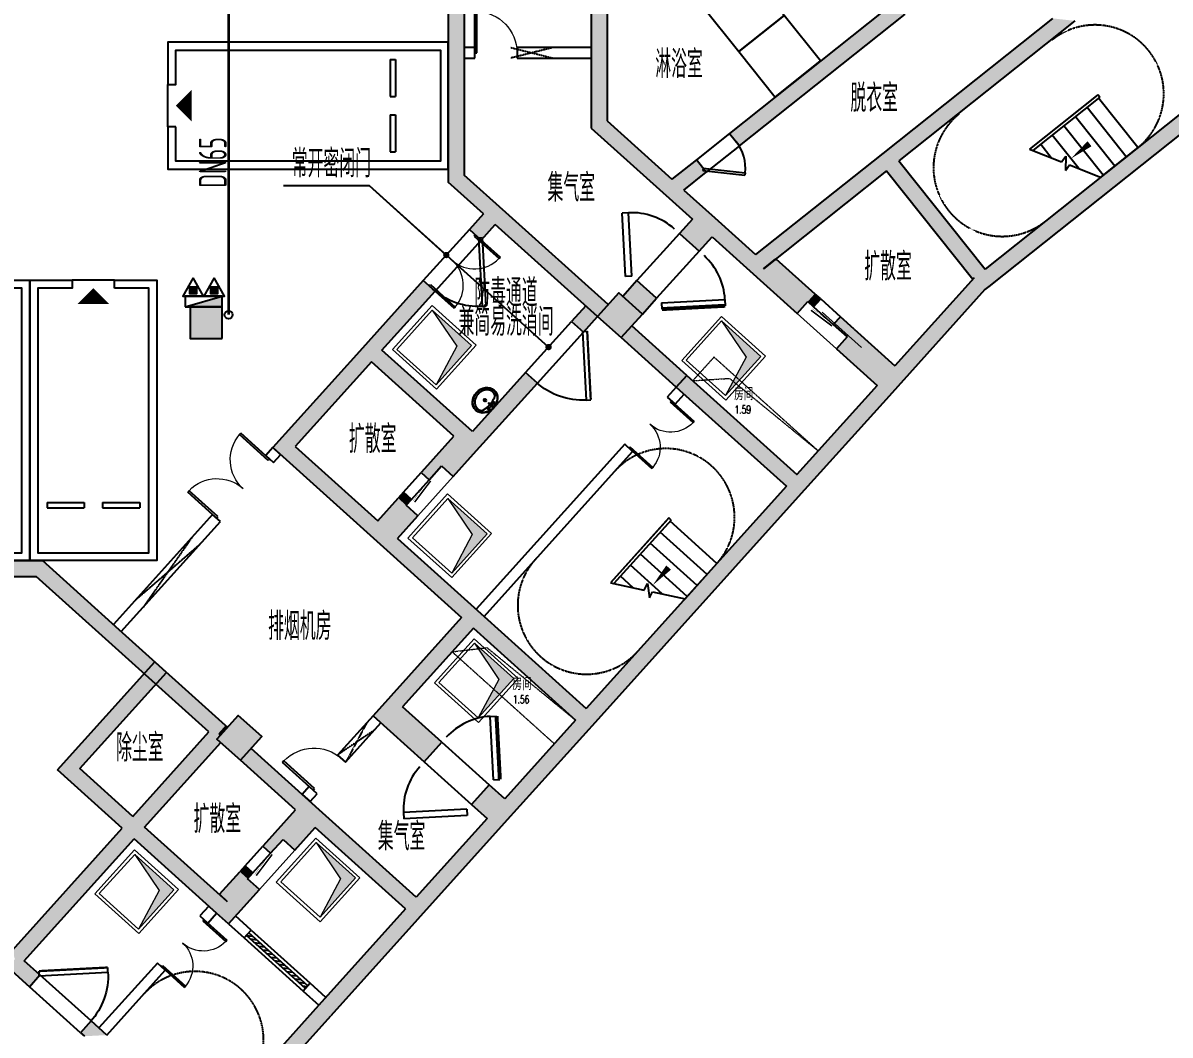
# Model space of a CAD drawing. Extents: x -2120532 to 1934524, y -1331911 to 424203.
# Drawn here: x 65279 to 86954, y -277979 to -258846 of the extents above; entities that cross this region are included whole.
import ezdxf

# ---------------------------------------------------------------- set-up
doc = ezdxf.new("R2010")
doc.units = 0
doc.header["$LTSCALE"] = 10
doc.linetypes.add('DASH', pattern=[0.35, 0.25, -0.1])
for name, color, linetype in [('00-停车位', 67, 'Continuous'), ('A-COLUMN', 8, 'Continuous'), ('A-DIM_SYMB', 3, 'Continuous'), ('A-PUB_HATCH', 8, 'Continuous'), ('A-ROOM_NAME', 23, 'Continuous'), ('A-STAIR', 3, 'Continuous'), ('A-WALL', 2, 'Continuous'), ('AXIS', 3, 'Continuous'), ('DIM_LEAD', 3, 'Continuous'), ('DOOR_FIRE', 8, 'Continuous'), ('LVTRY', 6, 'Continuous'), ('PUB_HATCH', 8, 'Continuous'), ('R_人防洗消集水坑', 32, 'Continuous'), ('SPACE', 7, 'Continuous'), ('STAIR', 2, 'Continuous'), ('W-EQUIP_消火栓', 7, 'Continuous'), ('W-EQUIP_灭火器', 7, 'Continuous'), ('W-PIPE-消防', 1, 'Continuous'), ('W-TEXT_消防', 7, 'Continuous'), ('W-VPIPE-消防', 1, 'Continuous'), ('WINDOW', 8, 'Continuous'), ('WINDOW_RF', 8, 'Continuous')]:
    doc.layers.add(name, color=color, linetype=linetype)
doc.layers.add('HOLE', color=52, linetype='Continuous', lineweight=15)
doc.styles.add('8B2_02', font='tssdeng.shx', dxfattribs={"width": 0.6, "bigfont": 'TSSDCHN.shx'})
doc.styles.add('_TCH_SPACE', font='SIMPLEX', dxfattribs={"height": 5, "bigfont": 'GBCBIG'})
doc.styles.add('STANDARD_T3', font='TSSDENG.shx', dxfattribs={"width": 0.56, "bigfont": 'TSSDCHN.shx'})
doc.dimstyles.new('_TCH_ARCH&&150', dxfattribs={"dimtxt": 525, "dimasz": 150, "dimexe": 375, "dimexo": 450, "dimgap": 150, "dimtad": 1, "dimdec": 0, "dimzin": 0, "dimdsep": 46, "dimtxsty": 'STANDARD_T3', "dimblk": 'ARCHTICK', "dimcen": 0.09, "dimclrt": 7, "dimazin": 2, "dimtfac": 1, "dimtdec": 0, "dimtix": 1, "dimtmove": 2, "dimatfit": 3, "dimfxl": 0, "dimtolj": 1, "dimtzin": 0, "dimarcsym": 0})

# ---------------------------------------------------------------- blocks, each defined once
blk = doc.blocks.new('车位2400x5300')
at = {"layer": '00-停车位', "color": 251}
for p, q in [((-875, -1000), (-175, -1000)), ((-875, -1100), (-875, -1000)), ((-175, -1100), (-175, -1000)), ((175, -1000), (875, -1000)), ((175, -1100), (175, -1000)), ((875, -1100), (875, -1000)), ((-875, -1100), (-175, -1100)), ((175, -1100), (875, -1100)), ((400, -5300), (-400, -5300))]:
    blk.add_line(p, q, dxfattribs=at)
blk.add_lwpolyline([(400, -5150), (400, -5300), (1200, -5300), (1200, 0), (-1200, 0), (-1200, -5300), (-400, -5300), (-400, -5150), (-1050, -5150), (-1050, -150), (1050, -150), (1050, -5150), (400, -5150)], dxfattribs=at)
blk.add_lwpolyline([(0, -5150, 0, 600, 0), (0, -4850, 600, 600, 0)], format="xyseb", dxfattribs=at)
blk = doc.blocks.new('洗消坑')
at = {"layer": 'R_人防洗消集水坑', "lineweight": 15}
h = blk.add_hatch(color=8, dxfattribs=at)
h.dxf.hatch_style = 1
h.paths.add_polyline_path([(140684, -389797), (140297, -390526), (140966, -389783), (140223, -389113)])
h = blk.add_hatch(color=8, dxfattribs=at)
h.dxf.hatch_style = 1
h.paths.add_polyline_path([(146150, -390003), (145764, -390731), (146433, -389988), (145690, -389319)])
h = blk.add_hatch(color=8, dxfattribs=at)
h.dxf.hatch_style = 1
h.paths.add_polyline_path([(140977, -393358), (140590, -394086), (141259, -393343), (140516, -392674)])
h = blk.add_hatch(color=8, dxfattribs=at)
h.dxf.hatch_style = 1
h.paths.add_polyline_path([(141477, -396096), (141091, -396824), (141760, -396081), (141017, -395412)])
h = blk.add_hatch(color=8, dxfattribs=at)
h.dxf.hatch_style = 1
h.paths.add_polyline_path([(138489, -399864), (138102, -400592), (138771, -399849), (138028, -399180)])
h = blk.add_hatch(color=8, dxfattribs=at)
h.dxf.hatch_style = 1
h.paths.add_polyline_path([(135059, -400086), (134673, -400814), (135342, -400071), (134599, -399402)])
at = {"layer": 'R_人防洗消集水坑', "color": 8, "lineweight": 15}
for points in [[(140302, -390610), (141051, -389778), (140219, -389029), (139469, -389861)], [(140297, -390526), (140966, -389783), (140223, -389113), (139554, -389857)], [(145768, -390816), (146518, -389984), (145685, -389234), (144936, -390067)], [(145764, -390731), (146433, -389988), (145690, -389319), (145021, -390062)], [(140594, -394171), (141344, -393339), (140511, -392589), (139762, -393422)], [(140590, -394086), (141259, -393343), (140516, -392674), (139847, -393417)], [(141095, -396909), (141845, -396077), (141012, -395327), (140263, -396160)], [(141091, -396824), (141760, -396081), (141017, -395412), (140348, -396155)], [(134677, -400899), (135427, -400067), (134594, -399317), (133845, -400149)], [(134673, -400814), (135342, -400071), (134599, -399402), (133930, -400145)]]:
    blk.add_lwpolyline(points, close=True, dxfattribs=at)
for points in [[(140223, -389113), (140684, -389797), (140297, -390526)], [(145690, -389319), (146150, -390003), (145764, -390731)], [(140516, -392674), (140977, -393358), (140590, -394086)], [(141017, -395412), (141477, -396096), (141091, -396824)], [(134599, -399402), (135059, -400086), (134673, -400814)]]:
    blk.add_lwpolyline(points, dxfattribs=at)
at = {"layer": 'R_人防洗消集水坑', "color": 8, "lineweight": 15, "elevation": -650}
for points in [[(138106, -400677), (138856, -399845), (138023, -399095), (137274, -399928)], [(138102, -400592), (138771, -399849), (138028, -399180), (137359, -399923)]]:
    blk.add_lwpolyline(points, close=True, dxfattribs=at)
blk.add_lwpolyline([(138028, -399180), (138489, -399864), (138102, -400592)], dxfattribs=at)
blk = doc.blocks.new('$DorLib2D$00000002')
for p, q in [((-0.5, 0), (-0.5, 0.4875)), ((-0.475, 0.4875), (-0.5, 0.4875)), ((-0.475, 0), (-0.475, 0.4875)), ((0.475, 0), (0.475, 0.4875)), ((0.475, 0.4875), (0.5, 0.4875)), ((0.5, 0), (0.5, 0.4875)), ((-0.5, 0), (-0.475, 0)), ((0.5, 0), (0.475, 0))]:
    blk.add_line(p, q)
at = {"lineweight": 13}
for centre, start, end in [((-0.4875, 0), 0, 88.53072), ((0.4875, 0), 91.46928, 180)]:
    blk.add_arc(centre, 0.4875, start, end, dxfattribs=at)
blk = doc.blocks.new('A$C31617C59')
at = {"layer": 'DOOR_FIRE', "xscale": -1300, "yscale": -1300, "zscale": 100, "rotation": 47.99999999999827}
blk.add_blockref('$DorLib2D$00000002', (-435, -483), dxfattribs=at)
blk = doc.blocks.new('_ArchTick')
at = {"color": 0, "linetype": 'ByBlock', "const_width": 0.4}
blk.add_lwpolyline([(-0.5, -0.5), (0.5, 0.5)], dxfattribs=at)
blk = doc.blocks.new('*D125')
at = {"layer": 'AXIS', "color": 0, "lineweight": -2, "transparency": 16777216}
for p, q in [((91809, -278102), (94541, -280561)), ((87069, -288299), (94262, -280310)), ((84616, -286091), (87347, -288550))]:
    blk.add_line(p, q, dxfattribs=at)
at = {"layer": 'Defpoints', "color": 0, "transparency": 16777216}
for p in [(91475, -277801), (94262, -280310), (84282, -285789)]:
    blk.add_point(p, dxfattribs=at)
at = {"layer": 'AXIS', "color": 0, "lineweight": -2, "transparency": 16777216, "xscale": 150, "yscale": 150, "zscale": 150}
for p, rotation in [((94262, -280310), 47.99999999999567), ((87069, -288299), 227.9999999999957)]:
    blk.add_blockref('_ArchTick', p, dxfattribs=dict(at, rotation=rotation))
at = {"layer": 'AXIS', "color": 7, "transparency": 16777216, "insert": (90359, -284028), "char_height": 525, "attachment_point": 5, "rotation": 48, "style": 'STANDARD_T3'}
blk.add_mtext('\\A1;10750', dxfattribs=at)
blk = doc.blocks.new('*D126')
at = {"layer": 'AXIS', "color": 0, "lineweight": -2, "transparency": 16777216}
for p, q in [((91809, -278102), (95432, -281364)), ((5657, -380508), (95154, -281113)), ((2313, -377497), (5936, -380759))]:
    blk.add_line(p, q, dxfattribs=at)
at = {"layer": 'Defpoints', "color": 0, "transparency": 16777216}
for p in [(91475, -277801), (95154, -281113), (1979, -377196)]:
    blk.add_point(p, dxfattribs=at)
at = {"layer": 'AXIS', "color": 0, "lineweight": -2, "transparency": 16777216, "xscale": 150, "yscale": 150, "zscale": 150}
for p, rotation in [((95154, -281113), 47.99999999999579), ((5657, -380508), 227.9999999999958)]:
    blk.add_blockref('_ArchTick', p, dxfattribs=dict(at, rotation=rotation))
at = {"layer": 'AXIS', "color": 7, "transparency": 16777216, "insert": (50099, -330535), "char_height": 525, "attachment_point": 5, "rotation": 48, "style": 'STANDARD_T3'}
blk.add_mtext('\\A1;133750', dxfattribs=at)
blk = doc.blocks.new('_FZH')
blk.add_lwpolyline([(-0.5, -0.5), (0.5, -0.5), (0.5, 0.5), (-0.5, 0.5)], close=True)
at = {"layer": 'PUB_HATCH'}
blk.add_solid([(-0.5, -0.5), (0.5, -0.5), (-0.5, 0.5), (0.5, 0.5)], dxfattribs=at)
blk = doc.blocks.new('$DorLib2D$00000081')
for p, q in [((-0.207, 0.774), (-0.169, 0.811)), ((0.5, 0.067), (-0.207, 0.774)), ((0.538, 0.104), (-0.169, 0.811)), ((0.5, 0.067), (0.538, 0.104))]:
    blk.add_line(p, q)
blk.add_arc((0.5, 0.067), 1, 135, 180)
blk = doc.blocks.new('$DorLib2D$00000075')
for p, q in [((-0.207, 1.02), (-0.136, 1.09)), ((0.5, 0.313), (-0.207, 1.02)), ((0.5, 0.313), (0.571, 0.383)), ((0.5, -0.313), (-0.207, -1.02)), ((0.5, -0.313), (0.571, -0.383)), ((0.571, -0.383), (-0.136, -1.09)), ((-0.207, -1.02), (-0.136, -1.09))]:
    blk.add_line(p, q)
at = {"const_width": 0.0625}
blk.add_lwpolyline([(0.571, 0.383), (-0.136, 1.09)], dxfattribs=at)
for centre, start, end in [((0.5, 0.313), 135, 180), ((0.5, -0.313), 180, 225)]:
    blk.add_arc(centre, 1, start, end)
blk = doc.blocks.new('$DorLib2D$00000249')
at = {"color": 0}
for points, const_width in [([(-0.504, 0.274), (0.492, 0.361)], 0.06), ([(-0.5, 0.2), (-0.254, 0.221)], 0.01), ([(-0.156, 0.23), (0.13, 0.255)], 0.01), ([(0.207, 0.262), (0.496, 0.287)], 0.01)]:
    blk.add_lwpolyline(points, dxfattribs=dict(at, const_width=const_width))
blk = doc.blocks.new('$WINLIB2D$00000039')
at = {"color": 0}
for points in [[(-0.5, 0.5), (-0.5, -0.5)], [(0.5, 0.5), (-0.5, 0.5)], [(0.5, -0.5), (0.5, 0.5)], [(-0.5, 0.167), (0.5, 0.167)], [(-0.384, -0.167), (-0.448, 0.167)], [(-0.316, -0.167), (-0.38, 0.167)], [(-0.248, -0.167), (-0.312, 0.167)], [(-0.18, -0.167), (-0.244, 0.167)], [(-0.112, -0.167), (-0.176, 0.167)], [(-0.044, -0.167), (-0.108, 0.167)], [(0.024, -0.167), (-0.04, 0.167)], [(0.092, -0.167), (0.028, 0.167)], [(0.16, -0.167), (0.096, 0.167)], [(0.228, -0.167), (0.164, 0.167)], [(0.296, -0.167), (0.232, 0.167)], [(0.364, -0.167), (0.3, 0.167)], [(0.432, -0.167), (0.368, 0.167)], [(0.5, -0.167), (0.436, 0.167)], [(-0.452, -0.167), (-0.5, 0.084)], [(-0.5, -0.167), (0.5, -0.167)], [(0.5, -0.5), (-0.5, -0.5)]]:
    blk.add_lwpolyline(points, dxfattribs=at)
blk = doc.blocks.new('$DorLib2D$00000001')
for p, q in [((0.45, 0.975), (0.5, 0.975)), ((0.45, 0), (0.45, 0.975)), ((0.5, 0), (0.5, 0.975)), ((0.5, 0), (0.45, 0))]:
    blk.add_line(p, q)
at = {"lineweight": 13}
blk.add_arc((0.475, 0), 0.975, 91.4693, 180, dxfattribs=at)
blk = doc.blocks.new('$DorLib2D$00000084')
for p, q in [((-0.207, 0.807), (-0.16, 0.854)), ((0.5, 0.1), (-0.207, 0.807)), ((0.5, 0.1), (0.547, 0.147))]:
    blk.add_line(p, q)
at = {"const_width": 0.0333}
blk.add_lwpolyline([(0.547, 0.147), (-0.16, 0.854)], dxfattribs=at)
blk.add_arc((0.5, 0.1), 1, 135, 180)
blk = doc.blocks.new('$lvtry$00000173')
at = {"color": 0}
for p, q in [((-11, -125, 0), (-16, -50, 0)), ((2, -177, 0), (2, -260, 0)), ((12, -125, 0), (16, -50, 0)), ((-35, -219, 0), (40, -219, 0))]:
    blk.add_line(p, q, dxfattribs=at)
for centre, radius in [((-69, -62, 0), 20.6), ((-69, -62, 0), 15.6), ((2, -219, 0), 23.4), ((0, -50, 0), 15.8), ((72, -62, 0), 20.6), ((72, -62, 0), 15.6)]:
    blk.add_circle(centre, radius, dxfattribs=at)
blk.add_arc((1, -117, 0), 13.9, 215.486, 324.514, dxfattribs=at)
blk.add_ellipse((2, -219, 0), major_axis=(-259, 0), ratio=0.848663, dxfattribs=at)
for start_param, end_param in [(4.764585, 5.931457), (3.493317, 4.671733)]:
    blk.add_ellipse((2, -215, 0), major_axis=(-259, 0), ratio=0.459125, start_param=start_param, end_param=end_param, dxfattribs=at)
for points, knots in [([(-247, -219, 0), (-247, -226, 0), (-247, -233, 0), (-245, -253, 0), (-242, -264, 0), (-234, -288, 0), (-229, -299, 0), (-216, -321, 0), (-209, -331, 0), (-192, -351, 0), (-183, -360, 0), (-162, -377, 0), (-151, -385, 0), (-127, -399, 0), (-115, -405, 0), (-88, -415, 0), (-75, -419, 0), (-47, -425, 0), (-32, -427, 0), (-4, -429, 0), (11, -429, 0), (40, -426, 0), (54, -424, 0), (82, -418, 0), (96, -413, 0), (122, -403, 0), (134, -397, 0), (158, -383, 0), (169, -375, 0), (189, -357, 0), (198, -348, 0), (215, -328, 0), (222, -318, 0), (234, -296, 0), (239, -284, 0), (246, -261, 0), (248, -249, 0), (251, -225, 0), (251, -213, 0), (249, -189, 0), (246, -177, 0), (239, -154, 0), (234, -143, 0), (222, -121, 0), (215, -110, 0), (199, -90, 0), (190, -81, 0), (170, -63, 0), (159, -55, 0), (135, -41, 0), (123, -35, 0), (97, -24, 0), (83, -20, 0), (55, -13, 0), (41, -11, 0), (12, -9, 0), (-3, -9, 0), (-31, -10, 0), (-46, -12, 0), (-74, -18, 0), (-87, -22, 0), (-114, -32, 0), (-126, -38, 0), (-150, -52, 0), (-162, -60, 0), (-182, -77, 0), (-192, -86, 0), (-209, -106, 0), (-216, -116, 0), (-228, -138, 0), (-234, -149, 0), (-242, -172, 0), (-244, -184, 0), (-247, -204, 0), (-247, -211, 0), (-247, -219, 0)], [0, 0, 0, 0, 0.105369, 0.105369, 0.278747, 0.278747, 0.452125, 0.452125, 0.625504, 0.625504, 0.798882, 0.798882, 0.97226, 0.97226, 1.145639, 1.145639, 1.319017, 1.319017, 1.492395, 1.492395, 1.665774, 1.665774, 1.839152, 1.839152, 2.01253, 2.01253, 2.185909, 2.185909, 2.359287, 2.359287, 2.532665, 2.532665, 2.706044, 2.706044, 2.879422, 2.879422, 3.0528, 3.0528, 3.226179, 3.226179, 3.399557, 3.399557, 3.572935, 3.572935, 3.746313, 3.746313, 3.919692, 3.919692, 4.09307, 4.09307, 4.266448, 4.266448, 4.439827, 4.439827, 4.613205, 4.613205, 4.786583, 4.786583, 4.959962, 4.959962, 5.13334, 5.13334, 5.306718, 5.306718, 5.480097, 5.480097, 5.653475, 5.653475, 5.826853, 5.826853, 6.000232, 6.000232, 6.17361, 6.17361, 6.283185, 6.283185, 6.283185, 6.283185]), ([(-184, -131, 0), (-185, -133, 0), (-186, -135, 0), (-191, -143, 0), (-195, -149, 0), (-201, -161, 0), (-203, -168, 0), (-207, -180, 0), (-209, -187, 0), (-211, -199, 0), (-212, -205, 0), (-212, -214, 0), (-212, -216, 0), (-212, -219, 0), (-212, -225, 0), (-212, -232, 0), (-210, -246, 0), (-208, -254, 0), (-204, -266, 0), (-202, -272, 0), (-198, -281, 0), (-196, -286, 0), (-189, -298, 0), (-185, -304, 0), (-176, -316, 0), (-171, -322, 0), (-161, -332, 0), (-156, -337, 0), (-143, -347, 0), (-135, -353, 0), (-121, -362, 0), (-116, -365, 0), (-105, -370, 0), (-100, -373, 0), (-88, -378, 0), (-82, -380, 0), (-69, -384, 0), (-63, -386, 0), (-47, -389, 0), (-38, -391, 0), (-21, -393, 0), (-12, -393, 0), (7, -394, 0), (16, -393, 0), (34, -392, 0), (43, -390, 0), (59, -387, 0), (67, -385, 0), (83, -380, 0), (91, -378, 0), (106, -372, 0), (113, -368, 0), (127, -361, 0), (133, -357, 0), (146, -348, 0), (152, -343, 0), (163, -333, 0), (169, -328, 0), (178, -317, 0), (183, -312, 0), (190, -301, 0), (194, -296, 0), (200, -284, 0), (204, -277, 0), (209, -264, 0), (210, -258, 0), (213, -246, 0), (214, -241, 0), (216, -227, 0), (216, -219, 0), (215, -206, 0), (214, -200, 0), (213, -189, 0), (211, -183, 0), (206, -167, 0), (202, -156, 0), (193, -141, 0), (190, -136, 0), (187, -131, 0)], [5.740897, 5.740897, 5.740897, 5.740897, 5.780874, 5.780874, 5.896829, 5.896829, 6.012784, 6.012784, 6.128739, 6.128739, 6.240697, 6.240697, 6.283185, 6.283185, 6.283185, 6.399826, 6.399826, 6.5409, 6.5409, 6.634, 6.634, 6.7271, 6.7271, 6.852188, 6.852188, 6.977276, 6.977276, 7.077377, 7.077377, 7.229977, 7.229977, 7.317389, 7.317389, 7.404801, 7.404801, 7.497094, 7.497094, 7.589386, 7.589386, 7.712334, 7.712334, 7.835281, 7.835281, 7.958228, 7.958228, 8.081175, 8.081175, 8.194983, 8.194983, 8.30879, 8.30879, 8.422598, 8.422598, 8.537599, 8.537599, 8.6526, 8.6526, 8.767602, 8.767602, 8.884432, 8.884432, 8.982435, 8.982435, 9.119467, 9.119467, 9.224191, 9.224191, 9.328914, 9.328914, 9.470087, 9.470087, 9.571187, 9.571187, 9.672288, 9.672288, 9.874489, 9.874489, 9.967059, 9.967059, 9.967059, 9.967059])]:
    blk.add_open_spline(points, degree=3, knots=knots, dxfattribs=at)
for p in [(1, -50), (2, -219, 0)]:
    blk.add_point(p, dxfattribs=at)
blk = doc.blocks.new('$TwtSys$00000434')
for p, q in [((-0.5, 0.5), (-0.5, -0.5)), ((-0.5, -0.5), (0.5, 0.5)), ((0.5, 0.5), (-0.5, 0.5)), ((0.5, -0.5), (0.5, 0.5)), ((-0.5, -0.5), (0.5, -0.5))]:
    blk.add_line(p, q)
blk.add_solid([(0.5, -0.5), (0.5, 0.5), (-0.5, -0.5)])
blk = doc.blocks.new('$TwtSys$00000546')
h = blk.add_hatch()
h.set_pattern_fill('ANSI31', color=256, scale=200, style=0)
h.set_pattern_definition([(45, (-38543.802, -6670.83), (-17.67767, 17.67767), [])])
h.paths.add_polyline_path([(-65, 174), (65, 174), (65, 44), (-65, 44)])
for points in [[(0, 344), (-198, 0), (198, 0)], [(-65, 174), (65, 174), (65, 44), (-65, 44)]]:
    blk.add_lwpolyline(points, close=True)

msp = doc.modelspace()

# ---------------------------------------------------------------- hatches: boundary and pattern name
at = {"layer": 'A-PUB_HATCH'}
msp.add_hatch(color=8, dxfattribs=at).paths.add_polyline_path([(64084.2, -269210.4), (64241, -269310.4), (65531.8, -269310.4), (65646.9, -269010.4), (64174.2, -269010.4)])
at = {"layer": 'PUB_HATCH'}
for points in [[(73616.4, -257760.4), (73316.4, -257760.4), (73316.4, -259410.4), (73616.4, -259410.4)], [(76316.4, -258558.2), (76016.4, -258413.6), (76016.4, -259410.4), (76316.4, -259410.4)], [(81524.1, -258629.6), (78629.8, -260934.5), (78816.7, -261169.2), (81945.7, -258677.3), (81742.8, -258583.2)], [(85154.1, -258806.8), (84732.5, -258759), (81525.3, -261313.1), (81649.9, -261469.6), (81829.5, -261454.4)], [(73616.4, -259410.4), (73316.4, -259410.4), (73316.4, -261854.2), (73616.4, -261720.6)], [(76316.4, -259410.4), (76016.4, -259410.4), (76016.4, -260832.7), (76316.4, -260699.1)], [(88644.9, -259498.1), (88426.1, -259544.5), (83458.8, -263500.3), (83403.8, -263672), (83528.4, -263828.4), (88847.7, -259592.3)], [(76316.4, -260699.1), (76016.4, -260832.7), (77553.8, -262216.9), (77620.5, -262007.9), (77540.9, -261801.6)], [(81649.9, -261469.6), (81525.3, -261313.1), (79123, -263226.2), (79092.6, -263378.3), (79269.8, -263492.9), (81594.9, -261641.3)], [(77766.9, -262005.2), (78190.8, -261667.5), (78004, -261432.9), (77540.9, -261801.6), (77620.5, -262007.9)], [(81649.9, -261469.6), (81594.9, -261641.3), (83224.1, -263687.2), (83403.8, -263672), (83458.8, -263500.3), (81829.5, -261454.4)], [(74196.9, -262512.4), (74405.1, -262430.7), (73616.4, -261720.6), (73316.4, -261854.2), (73981.4, -262452.9)], [(77620.5, -262007.9), (77553.8, -262216.9), (77927.7, -262553.6), (78192.8, -262657.7), (78351.4, -262531.4), (77766.9, -262005.2)], [(73981.4, -262452.9), (73713.7, -262750.2), (73936.7, -262950.9), (74204.3, -262653.7), (74196.9, -262512.4)], [(76136.5, -264393.4), (76337.3, -264170.5), (74405.1, -262430.7), (74196.9, -262512.4), (74204.3, -262653.7)], [(77927.7, -262553.6), (77682.9, -262825.4), (78054.5, -263160), (78299.2, -262888.2), (78192.8, -262657.7)], [(78192.8, -262657.7), (78299.2, -262888.2), (78885.1, -263415.7), (79092.6, -263378.3), (79123, -263226.2), (78351.4, -262531.4)], [(79507.7, -263303.4), (78885.1, -263415.7), (79906.6, -264335.4), (80241.2, -263963.9)], [(79092.6, -263378.3), (79507.7, -263303.4), (79269.8, -263492.9)], [(72063.1, -265031.7), (73066.8, -263917), (72843.9, -263716.3), (71639.4, -265053.9), (71855, -265113.5)], [(76612.3, -264014.4), (76983.9, -264349), (77251.5, -264051.7), (76880, -263717.2)], [(83456.3, -263885.8), (83250, -263666.6), (81755, -265326.9), (81598.9, -265590), (81643.4, -265899.2)], [(83403.8, -263672), (83224.1, -263687.2), (83250, -263666.6), (83456.3, -263885.8), (83528.4, -263828.4)], [(80107.4, -264112.5), (80218.8, -264212.9), (80352.7, -264064.2), (80241.2, -263963.9)], [(75913.6, -264192.7), (75645.9, -264489.9), (75868.9, -264690.7), (76136.5, -264393.4)], [(80984.3, -264633), (80724.2, -264398.8), (80590.4, -264547.4), (80850.5, -264781.6)], [(76783.1, -264572), (76582.4, -264794.9), (77622.8, -265731.7), (77823.5, -265508.7)], [(80984.3, -264633), (80649.8, -265004.6), (81420.5, -265698.5), (81598.9, -265590), (81755, -265326.9)], [(71855, -265113.5), (71639.4, -265053.9), (70000.1, -266874.6), (70423.8, -266852.4), (71862.4, -265254.7)], [(73637.1, -266691.1), (73772.4, -266570.7), (72063.1, -265031.7), (71855, -265113.5), (71862.4, -265254.7), (73423, -266659.9)], [(73794.6, -266994.4), (74999, -265656.8), (74776.1, -265456), (73772.4, -266570.7), (73637.1, -266691.1)], [(77622.8, -265731.7), (79703.6, -267605.2), (79844.8, -267597.8), (79904.4, -267382.3), (77823.5, -265508.7)], [(81598.9, -265590), (81420.5, -265698.5), (79904.4, -267382.3), (79844.8, -267597.8), (79926.6, -267806), (81643.4, -265899.2)], [(73038.2, -267087.2), (73409.8, -267421.7), (73794.6, -266994.4), (73637.1, -266691.1), (73423, -266659.9)], [(70423.8, -266852.4), (70000.1, -266874.6), (72155.2, -268815.1), (72167.2, -268502.9), (71984.4, -268257.6)], [(73038.2, -267087.2), (72804, -267347.3), (72952.7, -267481.1), (73186.9, -267221)], [(79844.8, -267597.8), (79703.6, -267605.2), (75923, -271804), (75930.4, -271945.2), (76146, -272004.8), (79926.6, -267806)], [(72167.2, -268502.9), (72355.9, -268592.2), (72740.7, -268164.9), (72369.1, -267830.3), (71984.4, -268257.6)], [(72517.7, -267964.1), (72618.1, -267852.7), (72469.5, -267718.8), (72369.1, -267830.3)], [(72167.2, -268502.9), (72155.2, -268815.1), (73567.2, -270086.5), (73782.7, -270146), (73990.8, -270064.3), (72355.9, -268592.2)], [(66899.7, -270542.1), (67100.5, -270319.2), (65646.9, -269010.4), (65531.8, -269310.4)], [(73782.7, -270146), (73567.2, -270086.5), (71894.3, -271944.3), (72451.8, -271773.5), (73790.1, -270287.2)], [(73782.7, -270146), (73790.1, -270287.2), (75722.3, -272027), (75930.4, -271945.2), (75923, -271804), (73990.8, -270064.3)], [(68973.1, -272274.5), (69106.9, -272125.8), (67100.5, -270319.2), (66899.7, -270542.1), (68794.7, -272248.4)], [(65929.2, -272965), (66352.9, -272942.8), (67992.2, -271122.1), (67769.3, -270921.4)], [(71894.3, -271944.3), (72860.4, -272814.2), (73195, -272442.6), (72451.8, -271773.5)], [(75930.4, -271945.2), (75722.3, -272027), (74384, -273513.2), (74268.8, -273790.7), (74372.8, -273974.1), (76146, -272004.8)], [(68988, -272332.7), (69144.1, -272159.3), (69106.9, -272125.8), (68973.1, -272274.5)], [(67367.2, -274058), (67579, -274046.9), (69017.7, -272449.1), (68973.1, -272274.5), (68794.7, -272248.4), (67356.1, -273846.2)], [(69590, -272560.8), (69389.3, -272783.7), (70429.7, -273720.5), (70692.7, -273876.6), (71002, -273832.1)], [(67367.2, -274058), (67356.1, -273846.2), (66352.9, -272942.8), (65929.2, -272965), (67155.4, -274069.1)], [(74384, -273513.2), (74086.8, -273245.6), (73752.2, -273617.2), (74049.5, -273884.8), (74268.8, -273790.7)], [(70044.9, -274147.8), (70416.5, -274482.4), (70801.2, -274055), (70692.7, -273876.6), (70429.7, -273720.5)], [(72651.7, -275586.6), (72711.2, -275371.1), (71002, -273832.1), (70692.7, -273876.6), (70801.2, -274055), (72510.5, -275594)], [(74268.8, -273790.7), (74049.5, -273884.8), (72711.2, -275371.1), (72651.7, -275586.6), (72733.4, -275794.8), (74372.8, -273974.1)], [(65125.6, -276547.5), (65304, -276573.6), (67378.3, -274269.8), (67367.2, -274058), (67155.4, -274069.1), (65081.1, -276372.9)], [(68938.9, -275675), (69139.7, -275452.1), (67579, -274046.9), (67367.2, -274058), (67378.3, -274269.8)], [(70044.9, -274147.8), (69810.7, -274407.9), (69959.3, -274541.7), (70193.5, -274281.6)], [(69524.4, -275024.8), (69624.8, -274913.3), (69476.1, -274779.5), (69375.8, -274890.9)], [(68991, -275318.2), (69161.9, -275875.8), (69747.3, -275225.5), (69375.8, -274890.9)], [(69161.9, -275875.8), (68991, -275318.2), (69139.7, -275452.1), (68938.9, -275675)], [(72651.7, -275586.6), (72510.5, -275594), (70871.1, -277414.8), (71094, -277615.5), (72733.4, -275794.8)], [(64991.8, -276696.2), (65400.5, -277064.2), (65601.3, -276841.2), (65304, -276573.6), (65125.6, -276547.5)], [(66889.8, -281836.5), (67112.7, -282037.2), (71094, -277615.5), (70871.1, -277414.8)], [(66864.6, -277978.8), (66567.4, -277711.1), (66366.6, -277934.1), (66440.9, -278001)]]:
    msp.add_hatch(color=8, dxfattribs=at).paths.add_polyline_path(points)

# ---------------------------------------------------------------- linework, layer by layer
at = {"color": 8}
for points in [[(79665.5, -258703.5), (78980.2, -257843), (78119.7, -258528.3), (78805, -259388.8)], [(80350.7, -259564), (79665.5, -258703.5), (78805, -259388.8), (79490.2, -260249.2)]]:
    msp.add_lwpolyline(points, close=True, dxfattribs=at)
at = {"color": 8, "linetype": 'DASH'}
for points in [[(75295.4, -259310.4), (74495.4, -259510.4)], [(74495.4, -259310.4), (75295.4, -259510.4)], [(68621.8, -268704.2), (67402.6, -269759.5)], [(68473.2, -268570.4), (67551.2, -269893.3)], [(71921.3, -272213.3), (71237.3, -272674)], [(71772.6, -272079.5), (71386, -272807.8)]]:
    msp.add_lwpolyline(points, dxfattribs=at)
at = {"layer": 'A-DIM_SYMB', "color": 8}
for points in [[(86065.5, -260625.4, 0, 0, 0), (85079.9, -261410.4, 0, 120, 0), (85431.9, -261130, 0, 0, 0)], [(78021.3, -268539.6, 0, 0, 0), (77178.2, -269475.9, 0, 120, 0), (77479.3, -269141.5, 0, 0, 0)]]:
    msp.add_lwpolyline(points, format="xyseb", dxfattribs=at)
at = {"layer": 'A-STAIR', "color": 8}
for p, q in [((85590.1, -260205.1), (84298.7, -261233.5)), ((85566.6, -260223.7), (84298.7, -261233.5)), ((85627.5, -260252), (84363.2, -261258.8)), ((85627.5, -260252), (85590.1, -260205.1)), ((86345.3, -261201.6), (85604, -260270.7)), ((86126.3, -261376), (85385, -260445.1)), ((85907.3, -261550.4), (85165.9, -260619.5)), ((85688.2, -261724.9), (84946.9, -260794)), ((84709.8, -261395.1), (84508.9, -261142.8)), ((85230.9, -261600.1), (84727.9, -260968.4)), ((84298.7, -261233.5), (84905.3, -261472)), ((84905.3, -261472), (84985.6, -261363.4)), ((84985.6, -261363.4), (84978.7, -261632.3)), ((86345.3, -261201.6), (85642, -261761.7)), ((84978.7, -261632.3), (85053.9, -261530.5)), ((85053.9, -261530.5), (85642, -261761.7)), ((77483.3, -268203.1), (76378.6, -269429.9)), ((77463.2, -268225.4), (76378.6, -269429.9)), ((77527.8, -268243.2), (76446.4, -269444.3)), ((77527.8, -268243.2), (77483.3, -268203.1)), ((78392.1, -269061.8), (77507.8, -268265.5)), ((78204.8, -269269.9), (77320.4, -268473.6)), ((78017.4, -269478), (77133.1, -268681.7)), ((77830, -269686), (76945.7, -268889.8)), ((77358.4, -269638.2), (76758.3, -269097.9)), ((78392.1, -269061.8), (77790.5, -269730)), ((76810.7, -269521.7), (76571, -269305.9)), ((76378.6, -269429.9), (77016.2, -269565.4)), ((77016.2, -269565.4), (77077.5, -269445.1)), ((77077.5, -269445.1), (77114.9, -269711.5)), ((77114.9, -269711.5), (77172.4, -269598.6)), ((77172.4, -269598.6), (77790.5, -269730))]:
    msp.add_line(p, q, dxfattribs=at)
at = {"layer": 'A-WALL', "color": 8}
for p, q in [((73316.4, -257760.4), (73316.4, -259410.4)), ((73616.4, -257760.4), (73616.4, -259410.4)), ((76016.4, -258413.6), (76016.4, -259410.4)), ((76316.4, -258558.2), (76316.4, -259410.4)), ((81524.1, -258629.6), (78629.8, -260934.5)), ((78816.7, -261169.2), (81945.7, -258677.3)), ((84732.5, -258759), (81525.3, -261313.1)), ((85154.1, -258806.8), (81829.5, -261454.4)), ((73316.4, -259410.4), (73316.4, -261854.2)), ((73816.4, -259310.4), (73616.4, -259310.4)), ((73616.4, -259410.4), (73616.4, -261720.6)), ((73816.4, -259510.4), (73816.4, -259310.4)), ((76016.4, -259310.4), (74616.4, -259310.4)), ((74616.4, -259310.4), (74616.4, -259510.4)), ((76016.4, -259410.4), (76016.4, -260832.7)), ((76316.4, -259410.4), (76316.4, -260699.1)), ((73616.4, -259510.4), (73816.4, -259510.4)), ((74616.4, -259510.4), (76016.4, -259510.4)), ((88426.1, -259544.5), (83458.8, -263500.3)), ((88847.7, -259592.3), (83528.4, -263828.4)), ((76316.4, -260699.1), (77540.9, -261801.6)), ((76016.4, -260832.7), (77553.8, -262216.9)), ((78629.8, -260934.5), (78816.7, -261169.2)), ((81525.3, -261313.1), (79123, -263226.2)), ((78004, -261432.9), (77540.9, -261801.6)), ((78190.8, -261667.5), (78004, -261432.9)), ((81829.5, -261454.4), (83458.8, -263500.3)), ((74405.1, -262430.7), (73616.4, -261720.6)), ((77766.9, -262005.2), (78190.8, -261667.5)), ((81594.9, -261641.3), (79269.8, -263492.9)), ((81594.9, -261641.3), (83224.1, -263687.2)), ((73981.4, -262452.9), (73316.4, -261854.2)), ((77766.9, -262005.2), (78351.4, -262531.4)), ((77553.8, -262216.9), (77927.7, -262553.6)), ((73981.4, -262452.9), (73713.7, -262750.2)), ((76337.3, -264170.5), (74405.1, -262430.7)), ((73936.7, -262950.9), (74204.3, -262653.7)), ((76136.5, -264393.4), (74204.3, -262653.7)), ((77927.7, -262553.6), (77682.9, -262825.4)), ((78351.4, -262531.4), (79123, -263226.2)), ((73713.7, -262750.2), (73936.7, -262950.9)), ((77682.9, -262825.4), (78054.5, -263160)), ((78054.5, -263160), (78299.2, -262888.2)), ((78299.2, -262888.2), (78885.1, -263415.7)), ((79269.8, -263492.9), (79507.7, -263303.4)), ((79507.7, -263303.4), (80241.2, -263963.9)), ((78885.1, -263415.7), (79906.6, -264335.4)), ((72843.9, -263716.3), (71639.4, -265053.9)), ((73066.8, -263917), (72843.9, -263716.3)), ((76880, -263717.2), (76612.3, -264014.4)), ((77251.5, -264051.7), (76880, -263717.2)), ((83250, -263666.6), (81755, -265326.9)), ((83224.1, -263687.2), (83250, -263666.6)), ((72063.1, -265031.7), (73066.8, -263917)), ((80352.7, -264064.2), (80241.2, -263963.9)), ((83456.3, -263885.8), (81643.4, -265899.2)), ((83528.4, -263828.4), (83456.3, -263885.8)), ((75913.6, -264192.7), (75645.9, -264489.9)), ((76983.9, -264349), (77251.5, -264051.7)), ((79906.6, -264335.4), (80107.4, -264112.5)), ((80107.4, -264112.5), (80218.8, -264212.9)), ((80218.8, -264212.9), (80352.7, -264064.2)), ((75868.9, -264690.7), (76136.5, -264393.4)), ((80724.2, -264398.8), (80590.4, -264547.4)), ((80984.3, -264633), (80724.2, -264398.8)), ((75645.9, -264489.9), (75868.9, -264690.7)), ((77823.5, -265508.7), (76783.1, -264572)), ((80590.4, -264547.4), (80850.5, -264781.6)), ((80984.3, -264633), (81755, -265326.9)), ((77622.8, -265731.7), (76582.4, -264794.9)), ((80850.5, -264781.6), (80649.8, -265004.6)), ((71639.4, -265053.9), (70000.1, -266874.6)), ((73772.4, -266570.7), (72063.1, -265031.7)), ((80649.8, -265004.6), (81420.5, -265698.5)), ((71862.4, -265254.7), (70423.8, -266852.4)), ((73423, -266659.9), (71862.4, -265254.7)), ((74776.1, -265456), (73772.4, -266570.7)), ((74999, -265656.8), (74776.1, -265456)), ((77823.5, -265508.7), (77622.8, -265731.7)), ((77622.8, -265731.7), (77823.5, -265508.7)), ((77823.5, -265508.7), (79904.4, -267382.3)), ((73794.6, -266994.4), (74999, -265656.8)), ((81420.5, -265698.5), (79904.4, -267382.3)), ((77622.8, -265731.7), (77453.3, -265920)), ((77453.3, -265920), (77601.9, -266053.8)), ((77601.9, -266053.8), (77771.4, -265865.5)), ((77622.8, -265731.7), (79703.6, -267605.2)), ((81643.4, -265899.2), (79926.6, -267806)), ((73038.2, -267087.2), (73423, -266659.9)), ((76650.3, -266811.7), (73842.2, -269930.4)), ((76798.9, -266945.6), (76650.3, -266811.7)), ((70000.1, -266874.6), (69866.2, -267023.3)), ((69866.2, -267023.3), (70014.9, -267157.1)), ((70000.1, -266874.6), (72155.2, -268815.1)), ((70148.7, -267008.5), (70000.1, -266874.6)), ((70014.9, -267157.1), (70148.7, -267008.5)), ((70423.8, -266852.4), (71984.4, -268257.6)), ((73409.8, -267421.7), (73794.6, -266994.4)), ((73990.8, -270064.3), (76798.9, -266945.6)), ((73038.2, -267087.2), (72804, -267347.3)), ((72952.7, -267481.1), (73186.9, -267221)), ((73186.9, -267221), (73409.8, -267421.7)), ((72804, -267347.3), (72952.7, -267481.1)), ((79703.6, -267605.2), (75923, -271804)), ((71984.4, -268257.6), (72369.1, -267830.3)), ((72469.5, -267718.8), (72369.1, -267830.3)), ((72618.1, -267852.7), (72469.5, -267718.8)), ((72517.7, -267964.1), (72618.1, -267852.7)), ((79926.6, -267806), (76146, -272004.8)), ((72740.7, -268164.9), (72517.7, -267964.1)), ((68862.5, -268138), (66989, -270218.8)), ((67137.6, -270352.6), (69011.2, -268271.8)), ((69011.2, -268271.8), (68862.5, -268138)), ((72355.9, -268592.2), (72740.7, -268164.9)), ((72355.9, -268592.2), (73990.8, -270064.3)), ((72155.2, -268815.1), (73567.2, -270086.5)), ((64174.2, -269010.4), (65646.9, -269010.4)), ((67100.5, -270319.2), (65646.9, -269010.4)), ((64241, -269310.4), (65531.8, -269310.4)), ((66899.7, -270542.1), (65531.8, -269310.4)), ((73567.2, -270086.5), (71894.3, -271944.3)), ((73990.8, -270064.3), (75923, -271804)), ((69106.9, -272125.8), (67100.5, -270319.2)), ((73790.1, -270287.2), (72451.8, -271773.5)), ((73790.1, -270287.2), (75722.3, -272027)), ((68794.7, -272248.4), (66899.7, -270542.1)), ((65929.2, -272965), (67769.3, -270921.4)), ((67769.3, -270921.4), (67992.2, -271122.1)), ((66352.9, -272942.8), (67992.2, -271122.1)), ((73195, -272442.6), (72451.8, -271773.5)), ((71894.3, -271944.3), (71225.2, -272687.5)), ((71894.3, -271944.3), (72860.4, -272814.2)), ((76146, -272004.8), (74372.8, -273974.1)), ((69144.1, -272159.3), (69106.9, -272125.8)), ((71373.8, -272821.3), (72043, -272078.2)), ((75722.3, -272027), (74384, -273513.2)), ((67356.1, -273846.2), (68794.7, -272248.4)), ((72860.4, -272814.2), (73195, -272442.6)), ((67579, -274046.9), (69017.7, -272449.1)), ((71002, -273832.1), (69590, -272560.8)), ((70429.7, -273720.5), (69389.3, -272783.7)), ((71225.2, -272687.5), (71373.8, -272821.3)), ((67155.4, -274069.1), (65929.2, -272965)), ((67356.1, -273846.2), (66352.9, -272942.8)), ((70689.9, -273282), (70556.1, -273430.6)), ((70838.5, -273415.8), (70689.9, -273282)), ((74086.8, -273245.6), (73752.2, -273617.2)), ((74384, -273513.2), (74086.8, -273245.6)), ((70556.1, -273430.6), (70704.7, -273564.5)), ((70704.7, -273564.5), (70838.5, -273415.8)), ((70044.9, -274147.8), (70429.7, -273720.5)), ((73752.2, -273617.2), (74049.5, -273884.8)), ((72711.2, -275371.1), (71002, -273832.1)), ((74049.5, -273884.8), (72711.2, -275371.1)), ((65081.1, -276372.9), (67155.4, -274069.1)), ((69139.7, -275452.1), (67579, -274046.9)), ((70044.9, -274147.8), (69810.7, -274407.9)), ((70416.5, -274482.4), (70801.2, -274055)), ((72510.5, -275594), (70801.2, -274055)), ((74372.8, -273974.1), (72733.4, -275794.8)), ((65304, -276573.6), (67378.3, -274269.8)), ((68938.9, -275675), (67378.3, -274269.8)), ((69959.3, -274541.7), (70193.5, -274281.6)), ((70193.5, -274281.6), (70416.5, -274482.4)), ((69810.7, -274407.9), (69959.3, -274541.7)), ((69476.1, -274779.5), (69375.8, -274890.9)), ((69624.8, -274913.3), (69476.1, -274779.5)), ((68991, -275318.2), (69375.8, -274890.9)), ((69524.4, -275024.8), (69624.8, -274913.3)), ((69747.3, -275225.5), (69524.4, -275024.8)), ((69161.9, -275875.8), (69747.3, -275225.5)), ((68991, -275318.2), (69139.7, -275452.1)), ((68790.3, -275541.2), (68623, -275727)), ((68771.6, -275860.8), (68938.9, -275675)), ((69161.9, -275875.8), (68938.9, -275675)), ((72510.5, -275594), (70871.1, -277414.8)), ((68623, -275727), (68771.6, -275860.8)), ((69161.9, -275875.8), (69459.1, -276143.4)), ((69592.9, -275994.8), (69295.7, -275727.1)), ((72733.4, -275794.8), (71094, -277615.5)), ((69459.1, -276143.4), (69592.9, -275994.8)), ((64991.8, -276696.2), (65400.5, -277064.2)), ((65601.3, -276841.2), (65304, -276573.6)), ((67820, -276618.7), (66716, -277844.9)), ((66864.6, -277978.8), (67968.7, -276752.6)), ((67968.7, -276752.6), (67820, -276618.7)), ((65400.5, -277064.2), (65601.3, -276841.2)), ((70707.7, -276998.5), (70573.8, -277147.1)), ((71004.9, -277266.1), (70707.7, -276998.5)), ((70573.8, -277147.1), (70871.1, -277414.8)), ((66889.8, -281836.5), (70871.1, -277414.8)), ((67112.7, -282037.2), (71094, -277615.5)), ((66567.4, -277711.1), (66366.6, -277934.1)), ((66864.6, -277978.8), (66567.4, -277711.1)), ((66366.6, -277934.1), (66440.9, -278001))]:
    msp.add_line(p, q, dxfattribs=at)
at = {"layer": 'DIM_LEAD', "color": 8}
for p, q in [((71824.2, -261923.5), (70201.6, -261923.5)), ((75211, -264973), (71824.2, -261923.5)), ((75211, -264973), (71824.2, -261923.5)), ((75211, -264973), (71824.2, -261923.5)), ((75211, -264973), (71824.2, -261923.5)), ((73278.8, -263233.2), (71824.2, -261923.5))]:
    msp.add_line(p, q, dxfattribs=at)
at = {"layer": 'DIM_LEAD', "color": 8, "const_width": 60}
for points in [[(73301.1, -263253.3, 1), (73256.5, -263213.2, 1)], [(75233.3, -264993.1, 1), (75188.7, -264952.9, 1)], [(75233.3, -264993.1, 1), (75188.7, -264952.9, 1)], [(75233.3, -264993.1, 1), (75188.7, -264952.9, 1)], [(75233.3, -264993.1, 1), (75188.7, -264952.9, 1)]]:
    msp.add_lwpolyline(points, format="xyb", close=True, dxfattribs=at)
at = {"layer": 'HOLE', "color": 8, "linetype": 'DASH'}
for points in [[(78336.6, -265163.4), (77935.1, -265609.2), (79904.4, -267382.3), (80305.8, -266936.4)], [(73790.1, -270287.2), (73388.6, -270733.1), (75320.8, -272472.8), (75722.3, -272027)]]:
    msp.add_lwpolyline(points, close=True, dxfattribs=at)
for points in [[(77935.2, -265609.2), (78630.4, -265564.6), (80305.8, -266936.4)], [(73388.6, -270733.1), (74046.9, -270655.1), (75722.3, -272027)]]:
    msp.add_lwpolyline(points, dxfattribs=at)
at = {"layer": 'STAIR', "color": 8, "linetype": 'DASH'}
for centre, start, end in [((85535.5, -260184.6), 308.53259, 128.53259), ((83783.2, -261580.1), 128.53259, 308.53259), ((77426, -268191.9), 318, 138), ((75927.2, -269856.6), 138, 318), ((68526.6, -278075.8), 318, 138)]:
    msp.add_arc(centre, 1300, start, end, dxfattribs=at)
at = {"layer": 'W-PIPE-消防', "ltscale": 1.5, "const_width": 52.5}
msp.add_lwpolyline([(69165.2, -264363.1), (69165.2, -258623.3)], dxfattribs=at)
at = {"layer": 'W-VPIPE-消防'}
msp.add_circle((69165.2, -264363.1), 75, dxfattribs=at)
at = {"layer": 'WINDOW_RF', "color": 8}
for p, q in [((78629.8, -260934.5), (78004, -261432.9)), ((78816.7, -261169.2), (78190.8, -261667.5)), ((73713.7, -262750.2), (72843.9, -263716.3)), ((77682.9, -262825.4), (76880, -263717.2)), ((73936.7, -262950.9), (73066.8, -263917)), ((78054.5, -263160), (77251.5, -264051.7)), ((80352.7, -264064.2), (80724.2, -264398.8)), ((80218.8, -264212.9), (80590.4, -264547.4)), ((74776.1, -265456), (75645.9, -264489.9)), ((74999, -265656.8), (75868.9, -264690.7)), ((72469.5, -267718.8), (72804, -267347.3)), ((72618.1, -267852.7), (72952.7, -267481.1)), ((73195, -272442.6), (74086.8, -273245.6)), ((72860.4, -272814.2), (73752.2, -273617.2)), ((69476.1, -274779.5), (69810.7, -274407.9)), ((69624.8, -274913.3), (69959.3, -274541.7)), ((66567.4, -277711.1), (65601.3, -276841.2)), ((66366.6, -277934.1), (65400.5, -277064.2))]:
    msp.add_line(p, q, dxfattribs=at)
at = {"layer": 'WINDOW_RF', "color": 8, "lineweight": 15}
for p, q in [((79906.6, -264335.4), (80649.8, -265004.6)), ((80380.7, -264312.6), (81123.9, -264981.7)), ((72740.7, -268164.9), (73409.8, -267421.7)), ((69747.3, -275225.5), (70416.5, -274482.4))]:
    msp.add_line(p, q, dxfattribs=at)

# ---------------------------------------------------------------- block references
at = {"color": 8}
for name, p in [('洗消坑', (-67208.6, 124839.6)), ('A$C31617C59', (73825.2, -262850.6))]:
    msp.add_blockref(name, p, dxfattribs=at)
at = {"layer": '00-停车位', "color": 8, "rotation": 270}
msp.add_blockref('车位2400x5300', (73316.4, -260410.4), dxfattribs=at)
at = {"layer": '00-停车位', "color": 8, "xscale": -1, "rotation": 180}
for p in [(64210.3, -269010.4), (66610.3, -269010.4)]:
    msp.add_blockref('车位2400x5300', p, dxfattribs=at)
at = {"layer": 'A-COLUMN', "color": 8}
for p, xscale, yscale, zscale, rotation in [((76560.2, -264371.2), 600.0000000000256, 600.0000000000256, 600.0000000000256, 47.99999999999824), ((68741.4, -264510.4), 600, 600, 600, 90), ((69367, -272360), 600.0000000000256, 600.0000000000256, 600.0000000000256, 47.99999999999824)]:
    msp.add_blockref('_FZH', p, dxfattribs=dict(at, xscale=xscale, yscale=yscale, zscale=zscale, rotation=rotation))
at = {"layer": 'DOOR_FIRE', "color": 8, "xscale": -800, "yscale": 800, "zscale": 200}
msp.add_blockref('$DorLib2D$00000001', (74216.4, -259410.4), dxfattribs=at)
at = {"layer": 'DOOR_FIRE', "color": 8, "zscale": 200}
for name, p, xscale, yscale, rotation in [('$DorLib2D$00000002', (77126.1, -266432.8), -1200, 1200, 228.0000000001748), ('$DorLib2D$00000002', (69438.7, -267647.5), -1500, 1500, 47.99999999999815), ('$DorLib2D$00000001', (71031.9, -273051.7), 800, -800, 228.0000000000137), ('$DorLib2D$00000002', (68295.8, -276239.8), 1200, -1200, 48.00000000000958)]:
    msp.add_blockref(name, p, dxfattribs=dict(at, xscale=xscale, yscale=yscale, rotation=rotation))
at = {"layer": 'LVTRY', "color": 8, "rotation": 228.0000000000098}
msp.add_blockref('$lvtry$00000173', (74174.1, -266122.9, 0), dxfattribs=at)
at = {"layer": 'W-EQUIP_消火栓', "xscale": 700, "yscale": 200, "zscale": 700}
msp.add_blockref('$TwtSys$00000434', (68694.2, -264110.4), dxfattribs=at)
at = {"layer": 'W-EQUIP_灭火器'}
for p in [(68495.8, -264010.4), (68892.6, -264010.4)]:
    msp.add_blockref('$TwtSys$00000546', p, dxfattribs=at)
at = {"layer": 'WINDOW', "color": 8, "xscale": 1500, "yscale": -200, "zscale": 1500, "rotation": 137.9999999999981}
msp.add_blockref('$WINLIB2D$00000039', (70083.4, -276570.9), dxfattribs=at)
at = {"layer": 'WINDOW_RF', "color": 8}
for name, p, xscale, yscale, zscale, rotation in [('$DorLib2D$00000081', (78410.3, -261301), 799.9999999999999, 799.9999999999999, 300, 218.5325870243507), ('$DorLib2D$00000075', (77467.2, -263438.6), 1200, 1200, 500, 228.0000000000113), ('$DorLib2D$00000081', (73390.3, -263333.6), -1300, 1300, 300, 228.0000000000111), ('$DorLib2D$00000084', (75322.5, -265073.3), 1300, -1300, 300, 48.00000000036539), ('$DorLib2D$00000075', (73473.6, -273029.9), 1200, 1200, 500, 317.9999999999889), ('$DorLib2D$00000084', (65983.9, -277387.6), 1300, -1300, 300, 137.9999999999973)]:
    msp.add_blockref(name, p, dxfattribs=dict(at, xscale=xscale, yscale=yscale, zscale=zscale, rotation=rotation))
at = {"layer": 'WINDOW_RF', "color": 8, "lineweight": 15, "xscale": -500, "yscale": -500, "zscale": 200}
for p, rotation in [((80471.5, -264305.8), 317.9999999999847), ((72711.1, -267600), 47.9999999999872), ((69717.7, -274660.6), 47.9999999999872)]:
    msp.add_blockref('$DorLib2D$00000249', p, dxfattribs=dict(at, rotation=rotation))

# ---------------------------------------------------------------- texts
at = {"layer": 'A-ROOM_NAME', "color": 8, "style": '8B2_02', "width": 0.6}
for s, p in [('淋浴室', (77226.6, -259888)), ('脱衣室', (80915.2, -260528.9)), ('集气室', (75191.4, -262223)), ('扩散室', (81177.3, -263713.4)), ('防毒通道', (73806.6, -264210.5)), ('兼简易洗消间', (73510, -264759.4)), ('扩散室', (71438.5, -266975.6)), ('排烟机房', (69911.7, -270512.2)), ('除尘室', (67039.5, -272808.5)), ('扩散室', (68503.7, -274158.5)), ('集气室', (71984.4, -274488.1))]:
    msp.add_text(s, height=525, dxfattribs=at).set_placement(p)
at = {"layer": 'DIM_LEAD', "color": 8, "style": '8B2_02', "width": 0.6}
msp.add_text('常开密闭门', height=525, dxfattribs=at).set_placement((70359.1, -261766))
at = {"layer": 'SPACE', "color": 8, "style": '_TCH_SPACE'}
for p in [(78717.4, -265978.6), (74528.1, -271459)]:
    msp.add_text('房间', height=241.13, dxfattribs=at).set_placement(p)
at = {"layer": 'SPACE', "color": 8, "style": '_TCH_SPACE', "width": 0.705882}
for s, p in [('1.59', (78722.8, -266228)), ('1.56', (74533.5, -271708.3))]:
    msp.add_text(s, height=148.75, dxfattribs=at).set_placement(p)
at = {"layer": 'W-TEXT_消防', "style": '8B2_02', "width": 0.6}
msp.add_text('DN65', height=525, rotation=90, dxfattribs=at).set_placement((69127.7, -261959.6))

# ---------------------------------------------------------------- dimensions: what is measured, and where the dimension line sits
at = {"layer": 'AXIS', "color": 8}
for p1, distance, picture, middle in [((1978.9, -377196.2), -4950, '*D126', (50099, -330534.6)), ((84281.9, -285789.4), -3750, '*D125', (90358.7, -284028.3))]:
    dim = msp.add_aligned_dim(p1=p1, p2=(91475.1, -277800.6), distance=distance, dimstyle='_TCH_ARCH&&150', dxfattribs=at)
    dim.commit()
    dim.dimension.update_dxf_attribs({"geometry": picture, "text_midpoint": middle})

doc.saveas('drawing.dxf')
